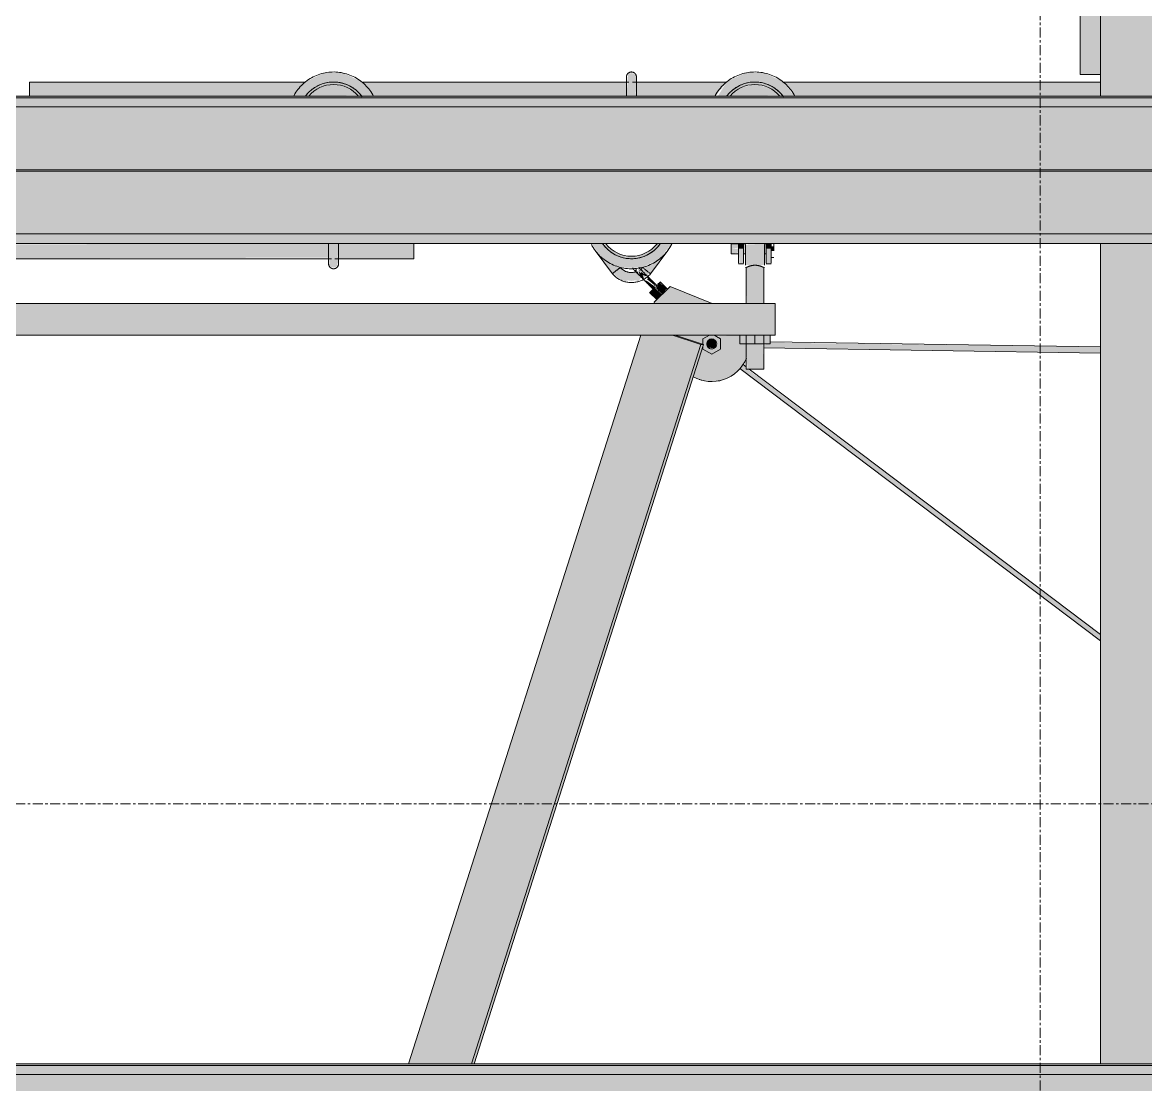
# Model space of a CAD drawing. Header units: inches. Extents: x 20426 to 36845, y -248 to 750.
# Drawn here: x 27565.8 to 27621.8, y 244 to 297 of the extents above; entities that cross this region are included whole.
import ezdxf

# ---------------------------------------------------------------- set-up
doc = ezdxf.new("R2010")
doc.units = ezdxf.units.IN
doc.header["$MEASUREMENT"] = 0
doc.linetypes.add('Grid Line 1_2_', pattern=[0.875, 0.5, -0.125, 0.125, -0.125])
for name, color, linetype, lineweight in [('A-FLOR-LEVL', 51, 'Continuous', 9), ('Q-SPCQ', 91, 'Continuous', 9), ('S-BEAM', 12, 'Continuous', 9), ('S-GRID', 1, 'Continuous', 9)]:
    doc.layers.add(name, color=color, linetype=linetype, lineweight=lineweight)

# ---------------------------------------------------------------- blocks, each defined once
blk = doc.blocks.new('Basketball_Backstop-Performance_Sports_Systems-3103-Ceiling_Hung - 27_-0_ to 27_-11 7_8_-652462-Elevation - South')
at = {"layer": 'Q-SPCQ'}
for points in [[(25649.702, 293.295), (25650.126, 293.315), (25649.572, 294.009), (25648.669, 294.444), (25647.668, 294.444), (25646.766, 294.009), (25646.196, 293.295), (25646.803, 293.32), (25647.08, 293.601), (25647.424, 293.82), (25647.911, 293.966), (25648.169, 294), (25648.794, 293.869), (25649.22, 293.63), (25649.488, 293.381), (25649.577, 293.295), (25649.684, 293.295)], [(25646.783, 293.295), (25646.94, 293.295), (25647.02, 293.399), (25647.524, 293.727), (25647.748, 293.82), (25648.169, 293.875), (25648.589, 293.82), (25648.981, 293.657), (25649.483, 293.295), (25649.554, 293.295), (25649.406, 293.487), (25649.044, 293.766), (25648.622, 293.94), (25648.169, 294), (25647.716, 293.94), (25647.243, 293.727), (25646.803, 293.32)], [(25670.554, 293.295), (25671.141, 293.295), (25670.572, 294.009), (25669.669, 294.444), (25668.668, 294.444), (25667.766, 294.009), (25667.322, 293.295), (25667.783, 293.295), (25668.021, 293.556), (25668.424, 293.82), (25668.917, 293.967), (25669.371, 293.973), (25669.818, 293.859), (25670.188, 293.655), (25670.439, 293.445)], [(25670.483, 293.295), (25670.554, 293.295), (25670.406, 293.487), (25670.044, 293.766), (25669.622, 293.94), (25669.169, 294), (25668.716, 293.94), (25668.294, 293.766), (25667.931, 293.487), (25667.783, 293.295), (25667.94, 293.295), (25668.02, 293.399), (25668.402, 293.676), (25668.748, 293.82), (25669.169, 293.875), (25669.589, 293.82), (25669.981, 293.657), (25670.398, 293.295)], [(25648.169, 284.744), (25648.169, 285.94), (25647.93, 285.94), (25647.963, 284.811)], [(25648.169, 284.744), (25648.374, 284.811), (25648.356, 284.961), (25648.409, 284.962), (25648.409, 285), (25648.378, 285.306), (25648.407, 285.94), (25648.169, 285.94), (25648.169, 284.961)], [(25668.402, 285.687), (25668.606, 285.687), (25668.606, 285.94), (25668.356, 285.94), (25668.356, 285.687)], [(25668.606, 284.963), (25668.606, 285.687), (25668.356, 285.687), (25668.402, 284.963)], [(25669.643, 285.656), (25669.643, 285.94), (25668.705, 285.891), (25668.705, 285.656)], [(25669.174, 284.859), (25669.643, 284.871), (25669.643, 285.656), (25668.705, 285.656), (25668.705, 284.871), (25669.097, 284.859)], [(25669.981, 285.687), (25669.981, 285.94), (25669.731, 285.94), (25669.731, 285.687)], [(25669.981, 284.963), (25669.981, 285.687), (25669.731, 285.687), (25669.731, 284.963)], [(25670.106, 285.687), (25670.106, 285.801), (25669.981, 285.801), (25669.981, 285.687)], [(25670.106, 285.574), (25670.106, 285.687), (25669.981, 285.687), (25669.981, 285.574)], [(25669.174, 280.937), (25669.174, 281.375), (25668.424, 281.375), (25668.424, 280.937)], [(25669.924, 280.937), (25669.924, 281.375), (25669.174, 281.375), (25669.174, 280.937)]]:
    blk.add_hatch(color=256, dxfattribs=at).paths.add_polyline_path(points, flags=0)
h = blk.add_hatch(color=256, dxfattribs=at)
h.paths.add_polyline_path([(25595.968, 285.194), (25595.922, 285.247), (25595.963, 285.247)], flags=0)
h.paths.add_polyline_path([(25595.946, 285.187), (25595.968, 285.194), (25595.92, 285.94), (25592.169, 285.94), (25592.169, 285.187), (25594.965, 285.187)], flags=0)
h.paths.add_polyline_path([(25596.409, 285.187), (25621.231, 285.216), (25621.231, 285.94), (25596.407, 285.94), (25596.401, 285.187)], flags=0)
h.paths.add_polyline_path([(25647.968, 285.194), (25647.922, 285.247), (25647.963, 285.243)], flags=0)
h.paths.add_polyline_path([(25625.204, 285.187), (25647.965, 285.243), (25647.92, 285.94), (25623.106, 285.887), (25623.106, 285.187)], flags=0)
h.paths.add_polyline_path([(25648.401, 285.187), (25652.169, 285.187), (25652.169, 285.94), (25648.407, 285.94), (25648.394, 285.221)], flags=0)
h = blk.add_hatch(color=256, dxfattribs=at)
h.paths.add_polyline_path([(25669.731, 285.687), (25669.731, 285.937), (25669.643, 285.891), (25669.643, 285.687)], flags=0)
h.paths.add_polyline_path([(25667.981, 285.687), (25668.356, 285.74), (25668.356, 285.937), (25667.981, 285.904), (25667.981, 285.752)], flags=0)
h.paths.add_polyline_path([(25668.705, 285.687), (25668.705, 285.937), (25668.606, 285.891), (25668.606, 285.687)], flags=0)
h = blk.add_hatch(color=256, dxfattribs=at)
h.paths.add_polyline_path([(25669.731, 285.437), (25669.731, 285.687), (25669.643, 285.634), (25669.643, 285.437)], flags=0)
h.paths.add_polyline_path([(25667.981, 285.437), (25668.356, 285.493), (25668.356, 285.687), (25667.981, 285.687), (25667.981, 285.446)], flags=0)
h.paths.add_polyline_path([(25668.705, 285.437), (25668.705, 285.687), (25668.606, 285.656), (25668.606, 285.437)], flags=0)
h = blk.add_hatch(color=256, dxfattribs=at)
h.paths.add_polyline_path([(25669.483, 279.687), (25669.611, 279.687), (25669.561, 280.937), (25668.736, 280.937), (25668.795, 279.687), (25669.393, 279.687)], flags=0)
h.paths.add_polyline_path([(25669.264, 282.955), (25669.611, 282.955), (25669.584, 284.763), (25669.251, 284.859), (25668.954, 284.833), (25668.736, 284.75), (25668.775, 282.955), (25669.223, 282.955)], flags=0)
h = blk.add_hatch(color=256, dxfattribs=at)
h.paths.add_polyline_path([(25574.174, 281.375), (25621.231, 281.375), (25621.231, 282.955), (25574.174, 282.955), (25574.174, 281.521)], flags=0)
h.paths.add_polyline_path([(25629.524, 281.375), (25670.174, 281.375), (25670.174, 282.955), (25623.106, 282.955), (25623.106, 281.375), (25625.204, 281.375)], flags=0)
h = blk.add_hatch(color=256, dxfattribs=at)
h.paths.add_polyline_path([(25639.65, 196.795), (25652.692, 237.69), (25649.555, 237.69), (25636.513, 196.795), (25638.163, 196.795)], flags=0)
h.paths.add_polyline_path([(25651.9, 245.045), (25655.038, 245.045), (25666.478, 280.918), (25665.055, 281.375), (25663.487, 281.375), (25660.419, 271.757)], flags=0)
h = blk.add_hatch(color=256, dxfattribs=at)
h.paths.add_polyline_path([(25639.65, 196.795), (25639.784, 196.795), (25652.826, 237.69), (25652.692, 237.69), (25651.101, 232.7)], flags=0)
h.paths.add_polyline_path([(25655.038, 245.045), (25655.172, 245.045), (25666.612, 280.918), (25666.476, 280.911), (25663.557, 271.757)], flags=0)
for p, q in [((25652.169, 285.932), (25652.169, 285.187)), ((25668.356, 285.937), (25667.981, 285.937)), ((25667.981, 285.687), (25667.981, 285.937)), ((25667.981, 285.437), (25667.981, 285.687)), ((25668.356, 285.687), (25668.356, 285.94)), ((25668.356, 284.963), (25668.356, 285.687)), ((25668.606, 285.94), (25668.606, 285.687)), ((25668.705, 285.937), (25668.606, 285.937)), ((25668.606, 285.687), (25668.606, 284.963)), ((25668.705, 285.656), (25668.705, 285.891)), ((25668.705, 284.871), (25668.705, 285.656)), ((25669.731, 285.937), (25669.643, 285.937)), ((25669.643, 285.891), (25669.643, 285.656)), ((25669.643, 285.656), (25669.643, 284.871)), ((25669.731, 285.687), (25669.731, 285.94)), ((25669.731, 284.963), (25669.731, 285.687)), ((25669.981, 285.94), (25669.981, 285.687)), ((25669.981, 285.687), (25669.981, 284.963)), ((25670.106, 285.801), (25670.106, 285.906)), ((25670.106, 285.906), (25670.106, 285.687)), ((25670.106, 285.687), (25670.106, 285.574)), ((25623.106, 285.187), (25648.058, 285.187)), ((25648.229, 285.187), (25652.169, 285.187)), ((25667.981, 285.437), (25668.356, 285.437)), ((25668.356, 284.937), (25668.606, 284.937)), ((25668.606, 285.437), (25668.705, 285.437)), ((25669.643, 285.437), (25669.731, 285.437)), ((25669.731, 284.937), (25669.981, 284.937)), ((25669.981, 285.25), (25670.106, 285.25)), ((25668.705, 284.75), (25668.736, 284.75)), ((25668.736, 284.75), (25668.736, 282.955)), ((25669.611, 282.955), (25669.611, 284.75)), ((25669.611, 284.75), (25669.643, 284.75)), ((25670.174, 282.955), (25623.105, 282.955)), ((25670.174, 282.955), (25670.174, 281.375)), ((25670.174, 281.375), (25623.105, 281.375)), ((25651.9, 245.045), (25663.487, 281.375)), ((25665.055, 281.375), (25666.478, 280.918)), ((25666.612, 280.918), (25665.189, 281.375)), ((25668.424, 280.937), (25668.424, 281.375)), ((25668.736, 281.375), (25668.736, 279.687)), ((25669.174, 280.937), (25669.174, 281.375)), ((25669.611, 279.687), (25669.611, 281.375)), ((25669.924, 280.937), (25669.924, 281.375)), ((25666.478, 280.918), (25655.038, 245.045)), ((25655.172, 245.045), (25666.612, 280.918)), ((25666.478, 280.918), (25666.612, 280.918)), ((25669.174, 280.937), (25668.424, 280.937)), ((25669.924, 280.937), (25669.174, 280.937)), ((25669.611, 279.687), (25668.736, 279.687))]:
    blk.add_line(p, q, dxfattribs=at)
at = {"layer": 'Q-SPCQ', "flags": 128}
for points in [[(25650.161, 293.295), (25650.121, 293.368), (25650.075, 293.445), (25650.026, 293.52), (25649.974, 293.594), (25649.918, 293.665), (25649.86, 293.734), (25649.8, 293.8), (25649.736, 293.864), (25649.671, 293.925), (25649.602, 293.984), (25649.532, 294.04), (25649.459, 294.093), (25649.384, 294.143), (25649.308, 294.19), (25649.229, 294.234), (25649.149, 294.275), (25649.067, 294.313), (25648.984, 294.347), (25648.9, 294.378), (25648.814, 294.406), (25648.727, 294.43), (25648.64, 294.45), (25648.551, 294.467), (25648.462, 294.481), (25648.373, 294.491), (25648.283, 294.497), (25648.193, 294.5), (25648.103, 294.499), (25648.013, 294.495), (25647.924, 294.487), (25647.834, 294.475), (25647.746, 294.46), (25647.658, 294.441), (25647.57, 294.419), (25647.484, 294.393), (25647.399, 294.364), (25647.315, 294.332), (25647.232, 294.296), (25647.151, 294.257), (25647.072, 294.215), (25646.994, 294.169), (25646.918, 294.121), (25646.845, 294.069), (25646.773, 294.015), (25646.704, 293.957), (25646.636, 293.898), (25646.572, 293.835), (25646.51, 293.77), (25646.45, 293.702), (25646.394, 293.632), (25646.34, 293.56), (25646.289, 293.486), (25646.241, 293.41), (25646.196, 293.332)], [(25671.161, 293.295), (25671.121, 293.368), (25671.075, 293.445), (25671.026, 293.52), (25670.974, 293.594), (25670.918, 293.665), (25670.86, 293.734), (25670.8, 293.8), (25670.736, 293.864), (25670.671, 293.925), (25670.602, 293.984), (25670.532, 294.04), (25670.459, 294.093), (25670.384, 294.143), (25670.308, 294.19), (25670.229, 294.234), (25670.149, 294.275), (25670.067, 294.313), (25669.984, 294.347), (25669.9, 294.378), (25669.814, 294.406), (25669.727, 294.43), (25669.64, 294.45), (25669.551, 294.467), (25669.462, 294.481), (25669.373, 294.491), (25669.283, 294.497), (25669.193, 294.5), (25669.103, 294.499), (25669.013, 294.495), (25668.924, 294.487), (25668.834, 294.475), (25668.746, 294.46), (25668.658, 294.441), (25668.57, 294.419), (25668.484, 294.393), (25668.399, 294.364), (25668.315, 294.332), (25668.232, 294.296), (25668.151, 294.257), (25668.072, 294.215), (25667.994, 294.169), (25667.918, 294.121), (25667.845, 294.069), (25667.773, 294.015), (25667.704, 293.957), (25667.636, 293.898), (25667.572, 293.835), (25667.51, 293.77), (25667.45, 293.702), (25667.394, 293.632), (25667.34, 293.56), (25667.289, 293.486), (25667.241, 293.41), (25667.196, 293.332)], [(25647.283, 293.759), (25647.344, 293.793), (25647.406, 293.825), (25647.47, 293.854), (25647.535, 293.881), (25647.6, 293.905), (25647.667, 293.927), (25647.734, 293.945), (25647.803, 293.961), (25647.871, 293.975), (25647.941, 293.985), (25648.01, 293.993), (25648.08, 293.998), (25648.15, 294), (25648.22, 293.999), (25648.29, 293.996), (25648.36, 293.99), (25648.429, 293.981), (25648.498, 293.969), (25648.566, 293.954), (25648.634, 293.937), (25648.701, 293.917), (25648.768, 293.894), (25648.833, 293.869), (25648.897, 293.841), (25648.96, 293.811), (25649.022, 293.778), (25649.082, 293.743)], [(25668.001, 293.553), (25668.054, 293.599), (25668.109, 293.642), (25668.165, 293.684), (25668.223, 293.723), (25668.283, 293.759), (25668.344, 293.793), (25668.406, 293.825), (25668.47, 293.854), (25668.535, 293.881), (25668.6, 293.905), (25668.667, 293.927), (25668.734, 293.945), (25668.803, 293.961), (25668.871, 293.975), (25668.941, 293.985), (25669.01, 293.993), (25669.08, 293.998), (25669.15, 294), (25669.22, 293.999), (25669.29, 293.996), (25669.36, 293.99), (25669.429, 293.981), (25669.498, 293.969), (25669.566, 293.954), (25669.634, 293.937), (25669.701, 293.917), (25669.768, 293.894), (25669.833, 293.869), (25669.897, 293.841), (25669.96, 293.811), (25670.022, 293.778), (25670.082, 293.743), (25670.141, 293.705), (25670.199, 293.665), (25670.254, 293.623), (25670.308, 293.578), (25670.361, 293.531)], [(25646.765, 293.295), (25646.808, 293.35), (25646.853, 293.404), (25646.9, 293.456)], [(25647.001, 293.553), (25647.054, 293.599), (25647.109, 293.642), (25647.165, 293.684), (25647.223, 293.723), (25647.23, 293.727)], [(25649.107, 293.727), (25649.141, 293.705), (25649.199, 293.665), (25649.254, 293.623), (25649.308, 293.578), (25649.361, 293.531)], [(25649.459, 293.432), (25649.505, 293.38), (25649.55, 293.325), (25649.591, 293.269)], [(25667.765, 293.295), (25667.808, 293.35), (25667.853, 293.404), (25667.9, 293.456)], [(25670.459, 293.432), (25670.505, 293.38), (25670.55, 293.325), (25670.591, 293.269)], [(25647.919, 285.94), (25647.919, 285.875), (25647.919, 285.808), (25647.919, 285.743), (25647.919, 285.68), (25647.919, 285.619), (25647.919, 285.56), (25647.919, 285.503), (25647.919, 285.448), (25647.919, 285.396), (25647.919, 285.346), (25647.919, 285.299), (25647.919, 285.255), (25647.919, 285.213), (25647.919, 285.174), (25647.919, 285.137), (25647.919, 285.104), (25647.919, 285.073), (25647.919, 285.046), (25647.919, 285.021), (25647.919, 285), (25647.919, 284.982), (25647.919, 284.967), (25647.919, 284.955), (25647.919, 284.946), (25647.919, 284.94), (25647.919, 284.938)], [(25648.419, 284.937), (25648.419, 284.939), (25648.419, 284.944), (25648.419, 284.952), (25648.419, 284.963), (25648.419, 284.977), (25648.419, 284.995), (25648.419, 285.015), (25648.419, 285.039), (25648.419, 285.066), (25648.419, 285.095), (25648.419, 285.128), (25648.419, 285.164), (25648.419, 285.202), (25648.419, 285.243), (25648.419, 285.287), (25648.419, 285.333), (25648.419, 285.382), (25648.419, 285.434), (25648.419, 285.488), (25648.419, 285.544), (25648.419, 285.603), (25648.419, 285.663), (25648.419, 285.726), (25648.419, 285.79), (25648.419, 285.857), (25648.419, 285.925)], [(25647.919, 284.937), (25647.919, 284.939), (25647.919, 284.944), (25647.919, 284.952), (25647.919, 284.963), (25647.919, 284.977), (25647.919, 284.995), (25647.919, 285.015), (25647.919, 285.039), (25647.919, 285.066), (25647.919, 285.095), (25647.919, 285.128), (25647.919, 285.164), (25647.919, 285.202)], [(25648.169, 284.687), (25648.159, 284.688), (25648.149, 284.688), (25648.139, 284.689), (25648.129, 284.691), (25648.119, 284.692), (25648.109, 284.695), (25648.1, 284.697), (25648.09, 284.7), (25648.081, 284.704), (25648.071, 284.707), (25648.062, 284.711), (25648.053, 284.716), (25648.045, 284.721), (25648.036, 284.726), (25648.028, 284.731), (25648.019, 284.737), (25648.012, 284.743), (25648.004, 284.75), (25647.997, 284.756), (25647.989, 284.763), (25647.983, 284.771), (25647.976, 284.778), (25647.97, 284.786), (25647.964, 284.794), (25647.958, 284.802), (25647.953, 284.811), (25647.948, 284.82), (25647.944, 284.829), (25647.94, 284.838), (25647.936, 284.847), (25647.932, 284.856), (25647.929, 284.866), (25647.927, 284.875), (25647.924, 284.885), (25647.922, 284.895), (25647.921, 284.905), (25647.92, 284.915), (25647.919, 284.925), (25647.919, 284.935), (25647.919, 284.937)], [(25648.419, 284.937), (25648.419, 284.928), (25648.418, 284.918), (25648.417, 284.908), (25648.416, 284.898), (25648.414, 284.888), (25648.412, 284.878), (25648.409, 284.868), (25648.406, 284.859), (25648.403, 284.849), (25648.399, 284.84), (25648.395, 284.831), (25648.391, 284.822), (25648.386, 284.813), (25648.381, 284.805), (25648.375, 284.796), (25648.369, 284.788), (25648.363, 284.78), (25648.357, 284.773), (25648.35, 284.765), (25648.343, 284.758), (25648.336, 284.751), (25648.328, 284.745), (25648.32, 284.739), (25648.312, 284.733), (25648.304, 284.727), (25648.295, 284.722), (25648.287, 284.717), (25648.278, 284.712), (25648.269, 284.708), (25648.259, 284.704), (25648.25, 284.701), (25648.24, 284.698), (25648.231, 284.695), (25648.221, 284.693), (25648.211, 284.691), (25648.201, 284.69), (25648.191, 284.689), (25648.181, 284.688), (25648.171, 284.688), (25648.169, 284.687)], [(25648.419, 285.213), (25648.419, 285.174), (25648.419, 285.137), (25648.419, 285.104), (25648.419, 285.073), (25648.419, 285.046), (25648.419, 285.021), (25648.419, 285), (25648.419, 284.982), (25648.419, 284.967), (25648.419, 284.955), (25648.419, 284.946), (25648.419, 284.94), (25648.419, 284.938)]]:
    blk.add_lwpolyline(points, dxfattribs=at)
at = {"layer": 'Q-SPCQ'}
for centre, radius, start, end in [((25648.169, 292.25), 1.75, 37.0188, 141.9377), ((25669.169, 292.25), 1.75, 37.0188, 142.9812), ((25648.169, 292.25), 1.625, 40.3443, 139.6557), ((25669.169, 292.25), 1.625, 40.3443, 139.6557)]:
    blk.add_arc(centre, radius, start, end, dxfattribs=at)
blk.add_open_spline([(25669.611, 284.75), (25669.611, 284.75), (25669.608, 284.752), (25669.597, 284.758), (25669.585, 284.762), (25669.57, 284.769), (25669.552, 284.777), (25669.535, 284.785), (25669.52, 284.791), (25669.509, 284.795), (25669.496, 284.799), (25669.479, 284.806), (25669.456, 284.814), (25669.431, 284.822), (25669.41, 284.829), (25669.394, 284.833), (25669.377, 284.837), (25669.355, 284.842), (25669.325, 284.848), (25669.289, 284.855), (25669.251, 284.859), (25669.213, 284.862), (25669.174, 284.862), (25669.135, 284.862), (25669.097, 284.859), (25669.059, 284.855), (25669.023, 284.848), (25668.993, 284.842), (25668.971, 284.837), (25668.954, 284.833), (25668.938, 284.829), (25668.917, 284.822), (25668.892, 284.814), (25668.869, 284.806), (25668.852, 284.799), (25668.839, 284.795), (25668.827, 284.791), (25668.812, 284.785), (25668.795, 284.777), (25668.778, 284.769), (25668.763, 284.762), (25668.751, 284.758), (25668.74, 284.752), (25668.736, 284.75), (25668.736, 284.75)], degree=3, knots=[0, 0, 0, 0, 0.055556, 0.083333, 0.111111, 0.138889, 0.166667, 0.194444, 0.208333, 0.222222, 0.236111, 0.25, 0.277778, 0.305556, 0.319444, 0.333333, 0.347222, 0.361111, 0.388889, 0.416667, 0.444444, 0.472222, 0.5, 0.527778, 0.555556, 0.583333, 0.611111, 0.638889, 0.652778, 0.666667, 0.680556, 0.694444, 0.722222, 0.75, 0.763889, 0.777778, 0.791667, 0.805556, 0.833333, 0.861111, 0.888889, 0.916667, 0.944444, 1, 1, 1, 1], dxfattribs=at)
blk = doc.blocks.new('Basketball_Backstop-Performance_Sports_Systems-3103-Ceiling_Hung - 27_-0_ to 27_-11 7_8_-V27-Elevation - South')
at = {"layer": 'Q-SPCQ'}
h = blk.add_hatch(color=256, dxfattribs=at)
h.paths.add_polyline_path([(25633.015, 293.295), (25646.196, 293.295), (25646.759, 294), (25633.015, 294), (25633.015, 293.487)], flags=0)
h.paths.add_polyline_path([(25663.242, 293.295), (25667.215, 293.318), (25667.759, 294), (25663.204, 293.97), (25663.242, 293.478), (25663.217, 293.295)], flags=0)
h.paths.add_polyline_path([(25681.361, 293.295), (25686.39, 293.295), (25686.39, 294), (25670.609, 293.963), (25671.196, 293.295), (25672.721, 293.295)], flags=0)
h.paths.add_polyline_path([(25647.124, 293.295), (25649.364, 293.339), (25649.203, 293.487), (25648.794, 293.735), (25648.421, 293.842), (25647.967, 293.848), (25647.618, 293.766), (25647.258, 293.582), (25646.974, 293.295), (25647.02, 293.295)], flags=0)
h.paths.add_polyline_path([(25668.124, 293.295), (25670.364, 293.339), (25670.141, 293.535), (25669.888, 293.696), (25669.371, 293.848), (25669.169, 293.875), (25668.543, 293.735), (25668.284, 293.602), (25667.974, 293.295), (25668.02, 293.295)], flags=0)
h.paths.add_polyline_path([(25650.196, 293.295), (25662.768, 293.318), (25662.788, 293.766), (25662.78, 294), (25649.592, 293.981), (25650.141, 293.295), (25650.189, 293.295)], flags=0)
for points in [[(25662.861, 293.295), (25663.015, 293.318), (25663.015, 294.444), (25662.858, 294.429), (25662.809, 294.037), (25662.829, 293.971), (25662.765, 293.367), (25662.807, 293.295)], [(25663.015, 293.295), (25663.22, 293.317), (25663.25, 293.727), (25663.241, 294), (25663.24, 294.316), (25663.221, 294.377), (25663.015, 294.444), (25663.015, 293.315)], [(25663.516, 284.744), (25664.418, 285.178), (25665.025, 285.94), (25664.423, 285.921), (25664.082, 285.569), (25663.828, 285.396), (25663.382, 285.236), (25663.015, 285.187), (25662.39, 285.319), (25661.964, 285.557), (25661.696, 285.807), (25661.533, 285.94), (25661.005, 285.94), (25661.612, 285.178), (25662.515, 284.744), (25663.015, 284.744)], [(25661.233, 285.62), (25661.217, 285.674), (25661.212, 285.654)], [(25662.064, 284.439), (25662.43, 284.785), (25661.592, 285.207), (25661.233, 285.62), (25661.238, 285.57), (25662.03, 284.486)], [(25663.015, 285.187), (25663.468, 285.247), (25663.89, 285.422), (25664.253, 285.7), (25664.437, 285.94), (25664.28, 285.94), (25664.082, 285.725), (25663.828, 285.53), (25663.436, 285.368), (25663.015, 285.312), (25662.595, 285.368), (25662.203, 285.53), (25661.594, 285.94), (25661.922, 285.589), (25662.14, 285.422), (25662.562, 285.247)], [(25663.967, 284.439), (25664.624, 285.436), (25664.324, 285.133), (25663.588, 284.743), (25663.955, 284.449)], [(25664.168, 283.645), (25664.221, 283.732), (25664.165, 283.788), (25664.082, 283.871), (25663.789, 284.081), (25663.659, 284.122), (25664.143, 283.663)], [(25664.54, 283.412), (25664.77, 283.695), (25664.416, 283.996), (25664.289, 283.81), (25664.306, 283.784), (25664.221, 283.732), (25664.308, 283.645)], [(25664.284, 283.156), (25664.54, 283.412), (25664.21, 283.713), (25664.143, 283.663), (25664.082, 283.661), (25663.957, 283.483), (25664.216, 283.225)], [(25667.14, 280.721), (25667.232, 280.812), (25667.232, 281.062), (25667.015, 281.187), (25666.838, 281.114), (25666.774, 281.002), (25666.838, 280.761)]]:
    blk.add_hatch(color=256, dxfattribs=at).paths.add_polyline_path(points, flags=0)
h = blk.add_hatch(color=256, dxfattribs=at)
h.paths.add_polyline_path([(25663.434, 284.342), (25663.434, 284.519), (25663.507, 284.527), (25663.5, 284.572), (25663.349, 284.564), (25663.423, 284.37)], flags=0)
h.paths.add_polyline_path([(25663.371, 284.052), (25663.507, 284.292), (25663.257, 284.53), (25663.213, 284.53), (25662.807, 284.53), (25662.439, 284.74), (25662.122, 284.486), (25662.247, 284.32), (25662.66, 284.052), (25662.828, 284.11), (25663.022, 284.083), (25663.235, 284.117)], flags=0)
h.paths.add_polyline_path([(25663.629, 284.219), (25663.738, 284.323), (25663.59, 284.341), (25663.627, 284.293), (25663.622, 284.241)], flags=0)
h.paths.add_polyline_path([(25663.79, 284.328), (25663.921, 284.476), (25663.538, 284.715), (25663.439, 284.662), (25663.788, 284.33)], flags=0)
h = blk.add_hatch(color=256, dxfattribs=at)
h.paths.add_polyline_path([(25663.659, 284.122), (25663.579, 284.373), (25663.381, 284.572), (25663.434, 284.342), (25663.507, 284.292)], flags=0)
h.paths.add_polyline_path([(25663.28, 284.499), (25663.269, 284.684), (25663.184, 284.628)], flags=0)
h.paths.add_polyline_path([(25663.434, 284.342), (25663.305, 284.572), (25663.28, 284.499), (25663.381, 284.396)], flags=0)
h = blk.add_hatch(color=256, dxfattribs=at)
h.paths.add_polyline_path([(25663.83, 284.293), (25663.507, 284.527), (25663.48, 284.472), (25663.579, 284.373)], flags=0)
h.paths.add_polyline_path([(25663.525, 284.564), (25663.381, 284.657), (25663.381, 284.61), (25663.507, 284.57)], flags=0)
h = blk.add_hatch(color=256, dxfattribs=at)
h.paths.add_polyline_path([(25664.221, 283.732), (25664.289, 283.81), (25664.21, 283.917), (25664.216, 283.81)], flags=0)
h.paths.add_polyline_path([(25664.165, 283.788), (25664.165, 283.963), (25663.83, 284.293), (25663.83, 284.19), (25663.783, 284.17), (25664.089, 283.93), (25664.109, 283.935), (25664.143, 283.844)], flags=0)
h = blk.add_hatch(color=256, dxfattribs=at)
h.paths.add_polyline_path([(25667.104, 279.065), (25667.557, 279.143), (25667.978, 279.329), (25668.402, 279.689), (25668.624, 279.975), (25668.736, 280.229), (25668.736, 280.937), (25668.424, 280.937), (25668.402, 281.375), (25667.232, 281.318), (25667.453, 281.167), (25667.449, 280.683), (25666.968, 280.459), (25666.578, 280.723), (25666.52, 280.63), (25666.1, 279.314), (25666.242, 279.234), (25666.645, 279.1), (25666.896, 279.08)], flags=0)
h.paths.add_polyline_path([(25666.578, 280.929), (25666.612, 281.21), (25666.838, 281.375), (25665.189, 281.375), (25666.55, 280.937)], flags=0)
h.paths.add_polyline_path([(25667.034, 282.955), (25664.938, 283.81), (25664.143, 283.015), (25664.227, 282.955), (25666.478, 282.955)], flags=0)
h = blk.add_hatch(color=256, dxfattribs=at)
h.paths.add_polyline_path([(25667.015, 280.432), (25667.453, 280.685), (25667.453, 281.19), (25667.015, 281.375), (25666.838, 281.341), (25666.578, 281.19), (25666.612, 280.665), (25666.911, 280.492)], flags=0)
h.paths.add_polyline_path([(25667.015, 280.687), (25666.838, 280.761), (25666.765, 280.937), (25666.838, 281.114), (25667.015, 281.187), (25667.192, 281.114), (25667.265, 280.937), (25667.192, 280.761), (25667.08, 280.696)], flags=0)
h = blk.add_hatch(color=256, dxfattribs=at)
h.paths.add_polyline_path([(25808.649, 278.622), (25808.659, 278.889), (25808.64, 278.935), (25696.39, 280.594), (25696.39, 280.333), (25808.642, 278.622)], flags=0)
h.paths.add_polyline_path([(25810.293, 278.639), (25810.31, 278.713), (25810.293, 278.64)], flags=0)
h.paths.add_polyline_path([(25686.39, 280.486), (25686.39, 280.798), (25669.924, 281.003), (25669.924, 280.937), (25669.611, 280.897), (25669.611, 280.742), (25681.361, 280.563)], flags=0)
h.paths.add_polyline_path([(25667.238, 280.829), (25667.253, 281.012), (25667.232, 280.911), (25667.232, 280.83)], flags=0)
h = blk.add_hatch(color=256, dxfattribs=at)
h.paths.add_polyline_path([(25714.588, 245.045), (25714.717, 245.045), (25696.39, 258.839), (25696.39, 258.581), (25714.385, 245.045), (25714.564, 245.045)], flags=0)
h.paths.add_polyline_path([(25686.39, 266.139), (25686.39, 266.452), (25668.795, 279.687), (25668.736, 279.715), (25668.736, 279.793), (25668.554, 279.885), (25668.423, 279.717), (25678.956, 271.757)], flags=0)
for p, q in [((25646.768, 294), (25633.015, 294)), ((25633.015, 293.304), (25633.015, 294)), ((25662.885, 294), (25649.578, 294)), ((25667.759, 294), (25663.076, 294)), ((25663.265, 294.014), (25663.265, 294.05)), ((25686.39, 294), (25670.576, 294)), ((25661.206, 285.6), (25662.064, 284.439)), ((25663.967, 284.439), (25664.825, 285.6)), ((25664.319, 283.899), (25664.443, 284.022)), ((25664.806, 283.678), (25664.452, 284.031)), ((25663.922, 283.501), (25664.275, 283.147)), ((25663.931, 283.51), (25664.081, 283.66)), ((25664.143, 283.015), (25664.938, 283.81)), ((25667.034, 282.955), (25664.938, 283.81)), ((25664.143, 283.015), (25664.167, 282.955)), ((25666.898, 281.375), (25666.578, 281.19)), ((25666.578, 281.19), (25666.578, 280.918)), ((25667.453, 281.19), (25667.132, 281.375)), ((25667.453, 280.685), (25667.453, 281.19)), ((25686.39, 280.798), (25669.924, 281.049)), ((25666.578, 280.81), (25666.578, 280.685)), ((25666.578, 280.685), (25667.015, 280.432)), ((25667.015, 280.432), (25667.453, 280.685)), ((25669.611, 280.742), (25686.39, 280.486)), ((25668.736, 279.793), (25668.577, 279.914)), ((25668.423, 279.717), (25686.39, 266.139)), ((25686.39, 266.452), (25668.877, 279.687))]:
    blk.add_line(p, q, dxfattribs=at)
at = {"layer": 'Q-SPCQ', "flags": 128}
for points in [[(25662.765, 294.25), (25662.765, 294.26), (25662.766, 294.27), (25662.767, 294.28), (25662.768, 294.29), (25662.77, 294.3), (25662.772, 294.309), (25662.775, 294.319), (25662.778, 294.329), (25662.781, 294.338), (25662.785, 294.347), (25662.789, 294.356), (25662.793, 294.365), (25662.798, 294.374), (25662.803, 294.383), (25662.809, 294.391), (25662.815, 294.399), (25662.821, 294.407), (25662.827, 294.415), (25662.834, 294.422), (25662.841, 294.429), (25662.848, 294.436), (25662.856, 294.443), (25662.864, 294.449), (25662.872, 294.455), (25662.88, 294.46), (25662.889, 294.466), (25662.897, 294.47), (25662.906, 294.475), (25662.915, 294.479), (25662.925, 294.483), (25662.934, 294.486), (25662.944, 294.49), (25662.953, 294.492), (25662.963, 294.494), (25662.973, 294.496), (25662.983, 294.498), (25662.993, 294.499), (25663.003, 294.5), (25663.013, 294.5), (25663.015, 294.5)], [(25662.856, 294.443), (25662.864, 294.449), (25662.872, 294.455), (25662.88, 294.46), (25662.889, 294.466), (25662.897, 294.47), (25662.906, 294.475), (25662.915, 294.479), (25662.925, 294.483), (25662.934, 294.486), (25662.944, 294.49), (25662.953, 294.492), (25662.963, 294.494), (25662.973, 294.496), (25662.983, 294.498), (25662.993, 294.499), (25663.003, 294.5), (25663.013, 294.5), (25663.015, 294.5)], [(25663.015, 294.5), (25663.025, 294.5), (25663.035, 294.499), (25663.045, 294.498), (25663.055, 294.497), (25663.065, 294.495), (25663.075, 294.493), (25663.084, 294.49), (25663.094, 294.487), (25663.103, 294.484), (25663.113, 294.48), (25663.122, 294.476), (25663.131, 294.472), (25663.139, 294.467), (25663.148, 294.462), (25663.156, 294.456), (25663.165, 294.451), (25663.172, 294.444), (25663.18, 294.438), (25663.187, 294.431), (25663.195, 294.424), (25663.201, 294.417), (25663.208, 294.409), (25663.214, 294.401), (25663.22, 294.393)], [(25663.015, 294.5), (25663.025, 294.5), (25663.035, 294.499), (25663.045, 294.498), (25663.055, 294.497), (25663.065, 294.495), (25663.075, 294.493), (25663.084, 294.49), (25663.094, 294.487), (25663.103, 294.484), (25663.113, 294.48), (25663.122, 294.476), (25663.131, 294.472), (25663.139, 294.467), (25663.148, 294.462), (25663.156, 294.456), (25663.165, 294.451), (25663.172, 294.444), (25663.18, 294.438), (25663.187, 294.431), (25663.195, 294.424), (25663.201, 294.417), (25663.208, 294.409), (25663.214, 294.401), (25663.22, 294.393), (25663.226, 294.385), (25663.231, 294.377), (25663.236, 294.368), (25663.24, 294.359), (25663.244, 294.35), (25663.248, 294.341), (25663.252, 294.331), (25663.255, 294.322), (25663.257, 294.312), (25663.26, 294.302), (25663.262, 294.292), (25663.263, 294.283), (25663.264, 294.273), (25663.265, 294.263), (25663.265, 294.253), (25663.265, 294.25)], [(25662.765, 294.25), (25662.765, 294.26), (25662.766, 294.27), (25662.767, 294.28), (25662.768, 294.29), (25662.77, 294.3), (25662.772, 294.309), (25662.775, 294.319), (25662.778, 294.329), (25662.781, 294.338), (25662.785, 294.347), (25662.789, 294.356), (25662.793, 294.365), (25662.798, 294.374), (25662.803, 294.383), (25662.809, 294.391), (25662.815, 294.399), (25662.821, 294.407), (25662.827, 294.415), (25662.834, 294.422), (25662.841, 294.429), (25662.848, 294.436)], [(25662.765, 294.233), (25662.765, 294.242), (25662.765, 294.247), (25662.765, 294.25)], [(25662.765, 294.25), (25662.765, 294.248), (25662.765, 294.244), (25662.765, 294.236)], [(25662.765, 293.975), (25662.765, 294.014), (25662.765, 294.05), (25662.765, 294.084), (25662.765, 294.114), (25662.765, 294.142), (25662.765, 294.166), (25662.765, 294.187), (25662.765, 294.206), (25662.765, 294.221), (25662.765, 294.233), (25662.765, 294.242), (25662.765, 294.247), (25662.765, 294.25)], [(25662.765, 294.25), (25662.765, 294.248), (25662.765, 294.244), (25662.765, 294.236), (25662.765, 294.224), (25662.765, 294.21), (25662.765, 294.193), (25662.765, 294.172), (25662.765, 294.148), (25662.765, 294.122), (25662.765, 294.092), (25662.765, 294.06), (25662.765, 294.024), (25662.765, 293.986), (25662.765, 293.945), (25662.765, 293.901), (25662.765, 293.854), (25662.765, 293.805), (25662.765, 293.754), (25662.765, 293.7), (25662.765, 293.643), (25662.765, 293.585), (25662.765, 293.524), (25662.765, 293.462), (25662.765, 293.397), (25662.765, 293.331)], [(25662.765, 294.014), (25662.765, 294.05), (25662.765, 294.084), (25662.765, 294.114), (25662.765, 294.142)], [(25662.765, 294.122), (25662.765, 294.092), (25662.765, 294.06), (25662.765, 294.024), (25662.765, 293.986)], [(25663.265, 293.312), (25663.265, 293.379), (25663.265, 293.444), (25663.265, 293.508), (25663.265, 293.569), (25663.265, 293.628), (25663.265, 293.685), (25663.265, 293.739), (25663.265, 293.791), (25663.265, 293.841), (25663.265, 293.888), (25663.265, 293.933), (25663.265, 293.975), (25663.265, 294.014), (25663.265, 294.05), (25663.265, 294.084), (25663.265, 294.114), (25663.265, 294.142), (25663.265, 294.166), (25663.265, 294.187), (25663.265, 294.206), (25663.265, 294.221), (25663.265, 294.233), (25663.265, 294.242), (25663.265, 294.247), (25663.265, 294.25)], [(25663.265, 294.25), (25663.265, 294.248), (25663.265, 294.244), (25663.265, 294.236), (25663.265, 294.224), (25663.265, 294.21), (25663.265, 294.193), (25663.265, 294.172), (25663.265, 294.148), (25663.265, 294.122), (25663.265, 294.092), (25663.265, 294.06), (25663.265, 294.024), (25663.265, 293.986)], [(25663.265, 294.06), (25663.265, 294.024), (25663.265, 293.986)], [(25661.019, 285.898), (25661.063, 285.82), (25661.109, 285.742), (25661.158, 285.667), (25661.211, 285.594), (25661.266, 285.523), (25661.324, 285.454), (25661.384, 285.387), (25661.448, 285.323), (25661.513, 285.262), (25661.582, 285.203), (25661.652, 285.147), (25661.725, 285.094), (25661.8, 285.044), (25661.876, 284.997), (25661.955, 284.953), (25662.035, 284.912), (25662.117, 284.875), (25662.2, 284.84), (25662.284, 284.809), (25662.37, 284.782), (25662.457, 284.758), (25662.544, 284.737), (25662.633, 284.72), (25662.722, 284.707), (25662.811, 284.697), (25662.901, 284.69), (25662.991, 284.688), (25663.081, 284.688), (25663.171, 284.693), (25663.26, 284.701), (25663.35, 284.712), (25663.438, 284.728), (25663.526, 284.746), (25663.614, 284.769), (25663.7, 284.794), (25663.785, 284.823), (25663.869, 284.856), (25663.952, 284.892), (25664.033, 284.931), (25664.112, 284.973), (25664.19, 285.018), (25664.266, 285.067), (25664.339, 285.118), (25664.411, 285.173), (25664.48, 285.23), (25664.548, 285.29), (25664.612, 285.353), (25664.674, 285.418), (25664.734, 285.485), (25664.791, 285.555), (25664.844, 285.627), (25664.895, 285.701), (25664.943, 285.778), (25664.988, 285.856), (25665.03, 285.935)], [(25661.019, 285.898), (25661.063, 285.82), (25661.109, 285.742), (25661.158, 285.667), (25661.211, 285.594), (25661.266, 285.523), (25661.32, 285.459)], [(25661.019, 285.898), (25661.063, 285.82), (25661.109, 285.742), (25661.158, 285.667), (25661.206, 285.6)], [(25661.725, 285.755), (25661.679, 285.808), (25661.634, 285.862), (25661.593, 285.918)], [(25664.183, 285.634), (25664.13, 285.589), (25664.075, 285.545), (25664.019, 285.504), (25663.961, 285.465), (25663.901, 285.428), (25663.84, 285.394), (25663.778, 285.362), (25663.714, 285.333), (25663.649, 285.306), (25663.584, 285.282), (25663.517, 285.261), (25663.45, 285.242), (25663.381, 285.226), (25663.313, 285.213), (25663.243, 285.202), (25663.174, 285.195), (25663.104, 285.19), (25663.034, 285.188), (25662.964, 285.188), (25662.894, 285.192), (25662.824, 285.198), (25662.755, 285.207), (25662.686, 285.219), (25662.618, 285.233), (25662.55, 285.251), (25662.483, 285.27), (25662.416, 285.293), (25662.351, 285.318), (25662.287, 285.346), (25662.224, 285.377), (25662.162, 285.41), (25662.102, 285.445), (25662.043, 285.483), (25661.985, 285.523), (25661.93, 285.565), (25661.876, 285.609), (25661.823, 285.656)], [(25664.46, 285.949), (25664.419, 285.892), (25664.376, 285.837), (25664.331, 285.784), (25664.284, 285.732)], [(25664.734, 285.485), (25664.791, 285.555), (25664.844, 285.627), (25664.895, 285.701), (25664.943, 285.778), (25664.988, 285.856), (25665.03, 285.935)], [(25664.825, 285.6), (25664.877, 285.674), (25664.926, 285.749), (25664.972, 285.826), (25665.015, 285.906)], [(25662.064, 284.439), (25662.097, 284.402), (25662.131, 284.366), (25662.168, 284.331), (25662.205, 284.298), (25662.244, 284.267), (25662.284, 284.236), (25662.325, 284.208), (25662.367, 284.181), (25662.41, 284.156), (25662.454, 284.133), (25662.5, 284.111), (25662.545, 284.092), (25662.592, 284.074), (25662.64, 284.058), (25662.688, 284.044), (25662.736, 284.032), (25662.785, 284.021), (25662.834, 284.013), (25662.884, 284.007), (25662.934, 284.003), (25662.984, 284), (25663.034, 284), (25663.084, 284.002), (25663.133, 284.006), (25663.183, 284.011), (25663.233, 284.019), (25663.282, 284.029), (25663.33, 284.04), (25663.378, 284.054), (25663.426, 284.069), (25663.473, 284.087), (25663.519, 284.106), (25663.564, 284.127), (25663.609, 284.15)], [(25663.226, 284.53), (25663.197, 284.522), (25663.168, 284.516), (25663.139, 284.51), (25663.109, 284.506), (25663.079, 284.503), (25663.049, 284.501), (25663.019, 284.5), (25662.989, 284.5), (25662.959, 284.502), (25662.929, 284.505), (25662.9, 284.509), (25662.87, 284.514), (25662.841, 284.521), (25662.812, 284.528), (25662.783, 284.537), (25662.755, 284.547), (25662.727, 284.558), (25662.699, 284.57), (25662.672, 284.583), (25662.646, 284.597), (25662.62, 284.613), (25662.595, 284.629), (25662.57, 284.646), (25662.547, 284.664), (25662.524, 284.684), (25662.501, 284.704), (25662.48, 284.725), (25662.459, 284.747), (25662.454, 284.752)], [(25662.457, 284.758), (25662.544, 284.737), (25662.633, 284.72), (25662.722, 284.707), (25662.811, 284.697), (25662.901, 284.69), (25662.991, 284.688), (25663.081, 284.688), (25663.171, 284.693), (25663.26, 284.701), (25663.35, 284.712), (25663.438, 284.728), (25663.526, 284.746)], [(25663.126, 284.65), (25663.123, 284.653), (25663.119, 284.657), (25663.116, 284.661), (25663.113, 284.665), (25663.11, 284.669), (25663.108, 284.673), (25663.105, 284.678), (25663.103, 284.682), (25663.101, 284.687), (25663.099, 284.691), (25663.097, 284.696), (25663.095, 284.701), (25663.094, 284.705), (25663.093, 284.71), (25663.092, 284.715), (25663.091, 284.72), (25663.09, 284.725), (25663.09, 284.73), (25663.09, 284.735), (25663.09, 284.74)], [(25663.262, 284.514), (25663.248, 284.528), (25663.235, 284.541), (25663.222, 284.554), (25663.21, 284.566), (25663.199, 284.577), (25663.189, 284.587), (25663.179, 284.597), (25663.17, 284.606), (25663.162, 284.614), (25663.155, 284.621), (25663.148, 284.628), (25663.143, 284.633), (25663.138, 284.638), (25663.134, 284.642), (25663.131, 284.645), (25663.128, 284.648), (25663.127, 284.649), (25663.126, 284.65)], [(25663.126, 284.65), (25663.127, 284.649), (25663.128, 284.648), (25663.13, 284.646), (25663.133, 284.643), (25663.137, 284.639), (25663.141, 284.635), (25663.147, 284.629), (25663.153, 284.623), (25663.16, 284.616), (25663.168, 284.608), (25663.177, 284.599), (25663.186, 284.59), (25663.196, 284.58), (25663.207, 284.569), (25663.219, 284.557), (25663.231, 284.545), (25663.244, 284.532), (25663.258, 284.518), (25663.272, 284.504), (25663.287, 284.489), (25663.302, 284.473), (25663.319, 284.457), (25663.335, 284.441), (25663.352, 284.424), (25663.37, 284.406), (25663.388, 284.388), (25663.407, 284.369), (25663.425, 284.351), (25663.445, 284.331), (25663.464, 284.312), (25663.484, 284.292), (25663.504, 284.272), (25663.525, 284.251), (25663.546, 284.23), (25663.566, 284.21), (25663.587, 284.189), (25663.608, 284.168), (25663.63, 284.146), (25663.651, 284.125), (25663.656, 284.119)], [(25663.384, 284.746), (25663.396, 284.734), (25663.408, 284.722), (25663.421, 284.709), (25663.435, 284.695), (25663.449, 284.681)], [(25663.833, 284.296), (25663.812, 284.317), (25663.791, 284.339), (25663.77, 284.36), (25663.749, 284.381), (25663.728, 284.402), (25663.707, 284.422), (25663.687, 284.443), (25663.666, 284.463), (25663.646, 284.483), (25663.627, 284.503), (25663.607, 284.522), (25663.588, 284.541), (25663.57, 284.56), (25663.552, 284.578), (25663.534, 284.596), (25663.517, 284.613), (25663.5, 284.63), (25663.484, 284.646), (25663.468, 284.662), (25663.453, 284.677), (25663.438, 284.691), (25663.424, 284.705), (25663.411, 284.718), (25663.399, 284.731), (25663.387, 284.743)], [(25663.576, 284.752), (25663.556, 284.73), (25663.535, 284.709), (25663.513, 284.689), (25663.49, 284.669), (25663.466, 284.651)], [(25663.652, 284.174), (25663.695, 284.201), (25663.736, 284.229), (25663.776, 284.258), (25663.815, 284.29), (25663.853, 284.322), (25663.89, 284.357), (25663.925, 284.392), (25663.958, 284.429), (25663.967, 284.439)], [(25663.656, 284.119), (25663.635, 284.141), (25663.614, 284.162), (25663.593, 284.183), (25663.572, 284.204), (25663.551, 284.225)], [(25663.656, 284.119), (25663.678, 284.098), (25663.699, 284.077), (25663.72, 284.056), (25663.741, 284.035), (25663.762, 284.014), (25663.783, 283.993), (25663.803, 283.973), (25663.823, 283.953), (25663.843, 283.933), (25663.863, 283.913), (25663.882, 283.894), (25663.901, 283.875), (25663.92, 283.856), (25663.938, 283.838), (25663.956, 283.82), (25663.973, 283.803), (25663.99, 283.786), (25664.006, 283.77), (25664.022, 283.754), (25664.037, 283.739), (25664.051, 283.725), (25664.065, 283.711), (25664.078, 283.698), (25664.091, 283.685), (25664.103, 283.673), (25664.114, 283.662), (25664.124, 283.652), (25664.134, 283.642), (25664.143, 283.633), (25664.151, 283.625), (25664.158, 283.618), (25664.165, 283.611), (25664.17, 283.606), (25664.175, 283.601), (25664.179, 283.597), (25664.182, 283.594), (25664.185, 283.591), (25664.186, 283.59), (25664.187, 283.589)], [(25664.082, 283.694), (25664.069, 283.707), (25664.055, 283.721), (25664.041, 283.735), (25664.026, 283.75), (25664.01, 283.766), (25663.994, 283.782), (25663.978, 283.798), (25663.961, 283.815), (25663.943, 283.833), (25663.925, 283.851), (25663.906, 283.87), (25663.888, 283.888), (25663.868, 283.908), (25663.849, 283.927), (25663.829, 283.947), (25663.809, 283.967), (25663.788, 283.988), (25663.767, 284.009), (25663.747, 284.029), (25663.726, 284.05), (25663.705, 284.071), (25663.683, 284.093), (25663.662, 284.114), (25663.656, 284.119)], [(25663.806, 284.323), (25663.828, 284.302), (25663.833, 284.296)], [(25663.833, 284.296), (25663.854, 284.275), (25663.876, 284.254), (25663.897, 284.233), (25663.918, 284.212), (25663.939, 284.191), (25663.959, 284.17), (25663.98, 284.15), (25664, 284.129), (25664.02, 284.109), (25664.04, 284.09), (25664.059, 284.07), (25664.078, 284.051), (25664.097, 284.033), (25664.115, 284.015), (25664.133, 283.997), (25664.15, 283.98), (25664.167, 283.963), (25664.183, 283.947), (25664.199, 283.931), (25664.214, 283.916), (25664.228, 283.901), (25664.242, 283.888), (25664.255, 283.874)], [(25664.364, 283.766), (25664.363, 283.766), (25664.362, 283.768), (25664.36, 283.77), (25664.357, 283.773), (25664.353, 283.776), (25664.348, 283.781), (25664.343, 283.787), (25664.337, 283.793), (25664.33, 283.8), (25664.322, 283.808), (25664.313, 283.816), (25664.304, 283.826), (25664.293, 283.836), (25664.283, 283.847), (25664.271, 283.859), (25664.259, 283.871), (25664.246, 283.884), (25664.232, 283.898), (25664.218, 283.912), (25664.203, 283.927), (25664.187, 283.942), (25664.171, 283.958), (25664.155, 283.975), (25664.137, 283.992), (25664.12, 284.01), (25664.102, 284.028), (25664.083, 284.046), (25664.064, 284.065), (25664.045, 284.084), (25664.025, 284.104), (25664.005, 284.124), (25663.985, 284.144), (25663.965, 284.165), (25663.944, 284.185), (25663.923, 284.206), (25663.902, 284.227), (25663.881, 284.248), (25663.86, 284.269), (25663.839, 284.291), (25663.833, 284.296)], [(25664.291, 283.839), (25664.301, 283.829), (25664.311, 283.819), (25664.319, 283.81), (25664.328, 283.802), (25664.335, 283.795), (25664.341, 283.788), (25664.347, 283.783), (25664.352, 283.778), (25664.356, 283.774), (25664.359, 283.77), (25664.361, 283.768), (25664.363, 283.767), (25664.364, 283.766)], [(25664.187, 283.589), (25664.186, 283.59), (25664.185, 283.591), (25664.183, 283.593), (25664.18, 283.596), (25664.176, 283.6), (25664.172, 283.604), (25664.166, 283.61), (25664.16, 283.616), (25664.153, 283.623), (25664.145, 283.631), (25664.136, 283.64), (25664.127, 283.649), (25664.117, 283.659)], [(25664.364, 283.589), (25664.36, 283.586), (25664.356, 283.582), (25664.352, 283.579), (25664.348, 283.576), (25664.344, 283.573), (25664.34, 283.571), (25664.336, 283.568), (25664.331, 283.566), (25664.327, 283.564), (25664.322, 283.562), (25664.318, 283.56), (25664.313, 283.558), (25664.308, 283.557), (25664.303, 283.556), (25664.298, 283.555), (25664.293, 283.554), (25664.288, 283.553), (25664.283, 283.553), (25664.278, 283.553), (25664.273, 283.553), (25664.268, 283.553), (25664.263, 283.553), (25664.258, 283.554), (25664.253, 283.554), (25664.249, 283.555), (25664.244, 283.557), (25664.239, 283.558), (25664.234, 283.559), (25664.229, 283.561), (25664.225, 283.563), (25664.22, 283.565), (25664.216, 283.568), (25664.211, 283.57), (25664.207, 283.573), (25664.203, 283.575), (25664.199, 283.578), (25664.195, 283.582), (25664.191, 283.585), (25664.188, 283.588), (25664.187, 283.589)], [(25664.364, 283.766), (25664.367, 283.762), (25664.37, 283.759), (25664.374, 283.755), (25664.377, 283.751), (25664.379, 283.747), (25664.382, 283.742), (25664.385, 283.738), (25664.387, 283.734), (25664.389, 283.729), (25664.391, 283.725), (25664.393, 283.72), (25664.394, 283.715), (25664.396, 283.71), (25664.397, 283.705), (25664.398, 283.701), (25664.399, 283.696), (25664.399, 283.691), (25664.4, 283.686), (25664.4, 283.681), (25664.4, 283.676), (25664.4, 283.671), (25664.4, 283.666), (25664.399, 283.661), (25664.398, 283.656), (25664.397, 283.651), (25664.396, 283.646), (25664.395, 283.641), (25664.393, 283.636), (25664.392, 283.632), (25664.39, 283.627), (25664.387, 283.623), (25664.385, 283.618), (25664.383, 283.614), (25664.38, 283.61), (25664.377, 283.605), (25664.374, 283.601), (25664.371, 283.598), (25664.368, 283.594), (25664.365, 283.59), (25664.364, 283.589)]]:
    blk.add_lwpolyline(points, dxfattribs=at)
at = {"layer": 'Q-SPCQ'}
for centre, radius, start, end in [((25663.015, 286.937), 1.75, 215.0788, 324.9212), ((25663.015, 286.937), 1.625, 218.2551, 321.7449), ((25667.015, 280.937), 0.25, 45, 225), ((25667.015, 280.937), 0.25, 150, 180), ((25667.015, 280.937), 0.25, 225, 45), ((25667.015, 280.937), 0.25, 45, 120), ((25667.015, 280.937), 0.25, 0, 30), ((25667.015, 280.937), 0.25, 180, 210), ((25667.015, 280.937), 0.25, 225, 300), ((25667.015, 280.937), 0.25, 330, 0), ((25667.015, 280.937), 1.875, 240.5923, 337.6103), ((25667.015, 280.937), 1.875, 330, 334.4034), ((25667.015, 280.937), 1.875, 250.3226, 255), ((25667.015, 280.937), 1.875, 265.8031, 270), ((25667.015, 280.937), 1.875, 280.0739, 285), ((25667.015, 280.937), 1.875, 295.5966, 300)]:
    blk.add_arc(centre, radius, start, end, dxfattribs=at)
blk.add_open_spline([(25662.454, 284.752), (25662.454, 284.752), (25662.444, 284.744), (25662.407, 284.714), (25662.367, 284.682), (25662.333, 284.654), (25662.297, 284.625), (25662.247, 284.585), (25662.185, 284.536), (25662.119, 284.483), (25662.074, 284.448), (25662.064, 284.439), (25662.064, 284.439)], degree=3, knots=[-1, -1, -1, -1, -0.875, -0.75, -0.6875, -0.625, -0.5625, -0.5, -0.375, -0.25, -0.125, 0, 0, 0, 0], dxfattribs=at)
blk.add_open_spline([(25663.576, 284.752), (25663.576, 284.752), (25663.584, 284.746), (25663.619, 284.718), (25663.672, 284.675), (25663.736, 284.623), (25663.806, 284.568), (25663.871, 284.516), (25663.924, 284.473), (25663.959, 284.446), (25663.967, 284.439), (25663.967, 284.439)], degree=3, dxfattribs=at)
blk = doc.blocks.new('columns and girder2 - one-1334686-Elevation - South')
at = {"layer": 'S-BEAM'}
h = blk.add_hatch(color=256, dxfattribs=at)
h.paths.add_polyline_path([(25696.39, 245.045), (25696.39, 285.94), (25686.39, 285.94), (25686.39, 245.045), (25690.001, 245.045)], flags=0)
h.paths.add_polyline_path([(25686.39, 293.295), (25696.39, 293.295), (25696.39, 333.219), (25686.39, 333.219), (25686.39, 296.168)], flags=0)
h = blk.add_hatch(color=256, dxfattribs=at)
h.paths.add_polyline_path([(25686.39, 294.37), (25686.39, 324.326), (25685.39, 324.326), (25685.39, 294.37)], flags=0)
h.paths.add_polyline_path([(25696.39, 294.37), (25697.39, 294.37), (25697.39, 324.326), (25696.39, 324.326), (25696.39, 296.168)], flags=0)
for p, q in [((25686.39, 293.295), (25686.39, 333.219)), ((25685.39, 294.37), (25685.39, 324.326)), ((25686.39, 294.37), (25685.39, 294.37)), ((25686.39, 245.045), (25686.39, 285.94))]:
    blk.add_line(p, q, dxfattribs=at)
blk = doc.blocks.new('Girt_Z - 10_D-V50-Elevation - South')
at = {"layer": 'S-BEAM'}
for points in [[(24964.276, 244.961), (26269.018, 244.961), (26269.018, 245.045), (22791.39, 245.045), (22791.39, 244.961), (24955.636, 244.961)], [(24964.276, 244.511), (26269.018, 244.511), (26269.018, 244.961), (22791.39, 244.961), (22791.39, 244.511), (24955.636, 244.511)], [(25678.515, 241.371), (25678.515, 243.5), (26269.018, 243.5), (26269.018, 244.511), (22791.39, 244.511), (22791.39, 243.5), (22811.703, 243.5), (22811.703, 241.371), (25672.721, 241.371)]]:
    blk.add_hatch(color=256, dxfattribs=at).paths.add_polyline_path(points, flags=0)
for p, q in [((26269.018, 245.045), (22791.39, 245.045)), ((26269.018, 244.961), (22791.39, 244.961)), ((26269.018, 244.511), (22791.39, 244.511))]:
    blk.add_line(p, q, dxfattribs=at)
blk = doc.blocks.new('Girt_Z - 10_D-1241717-Elevation - South')
at = {"layer": 'S-BEAM'}
for points in [[(26268.853, 293.211), (26273.39, 293.211), (26273.39, 293.295), (22791.39, 293.295), (22791.39, 293.211), (26260.213, 293.211)], [(26268.853, 292.761), (26273.39, 292.761), (26273.39, 293.211), (22791.39, 293.211), (22791.39, 292.761), (26260.213, 292.761)], [(25741.838, 289.621), (26273.39, 289.621), (26273.39, 292.761), (22791.39, 292.761), (22791.39, 289.621), (25707.28, 289.621)], [(25690.001, 289.359), (26273.39, 289.359), (26273.39, 289.547), (22791.39, 289.492), (22791.39, 289.359), (25672.721, 289.359)], [(26268.853, 289.547), (26273.39, 289.568), (26273.39, 289.621), (25119.788, 289.547), (26260.213, 289.547)], [(26268.853, 286.422), (26273.39, 286.422), (26273.39, 289.359), (22791.39, 289.359), (22791.39, 286.422), (26260.213, 286.422)], [(24705.088, 285.94), (26273.39, 285.94), (26273.39, 286.422), (22791.39, 286.404), (22791.39, 285.94), (24687.809, 285.94)]]:
    blk.add_hatch(color=256, dxfattribs=at).paths.add_polyline_path(points, flags=0)
for p, q in [((26273.39, 293.295), (22791.39, 293.295)), ((26273.39, 293.211), (22791.39, 293.211)), ((26273.39, 292.761), (22791.39, 292.761)), ((26273.39, 289.621), (22791.39, 289.621)), ((26273.39, 289.547), (22791.39, 289.547)), ((22791.39, 286.422), (26273.39, 286.422)), ((26273.39, 285.94), (22791.39, 285.94))]:
    blk.add_line(p, q, dxfattribs=at)

msp = doc.modelspace()

# ---------------------------------------------------------------- linework, layer by layer
at = {"layer": 'A-FLOR-LEVL', "linetype": 'Grid Line 1_2_'}
msp.add_line((23912.34092, 258), (28364.18927, 258), dxfattribs=at)
at = {"layer": 'S-GRID', "linetype": 'Grid Line 1_2_'}
msp.add_line((27616.5603, -208.66081), (27616.5603, 489.49301), dxfattribs=at)

# ---------------------------------------------------------------- block references
at = {"layer": 'Q-SPCQ'}
for name in ['Basketball_Backstop-Performance_Sports_Systems-3103-Ceiling_Hung - 27_-0_ to 27_-11 7_8_-652462-Elevation - South', 'Basketball_Backstop-Performance_Sports_Systems-3103-Ceiling_Hung - 27_-0_ to 27_-11 7_8_-V27-Elevation - South']:
    msp.add_blockref(name, (1933.17007, 0), dxfattribs=at)
at = {"layer": 'S-BEAM'}
for name in ['columns and girder2 - one-1334686-Elevation - South', 'Girt_Z - 10_D-1241717-Elevation - South', 'Girt_Z - 10_D-V50-Elevation - South']:
    msp.add_blockref(name, (1933.17007, 0), dxfattribs=at)

doc.saveas('drawing.dxf')
